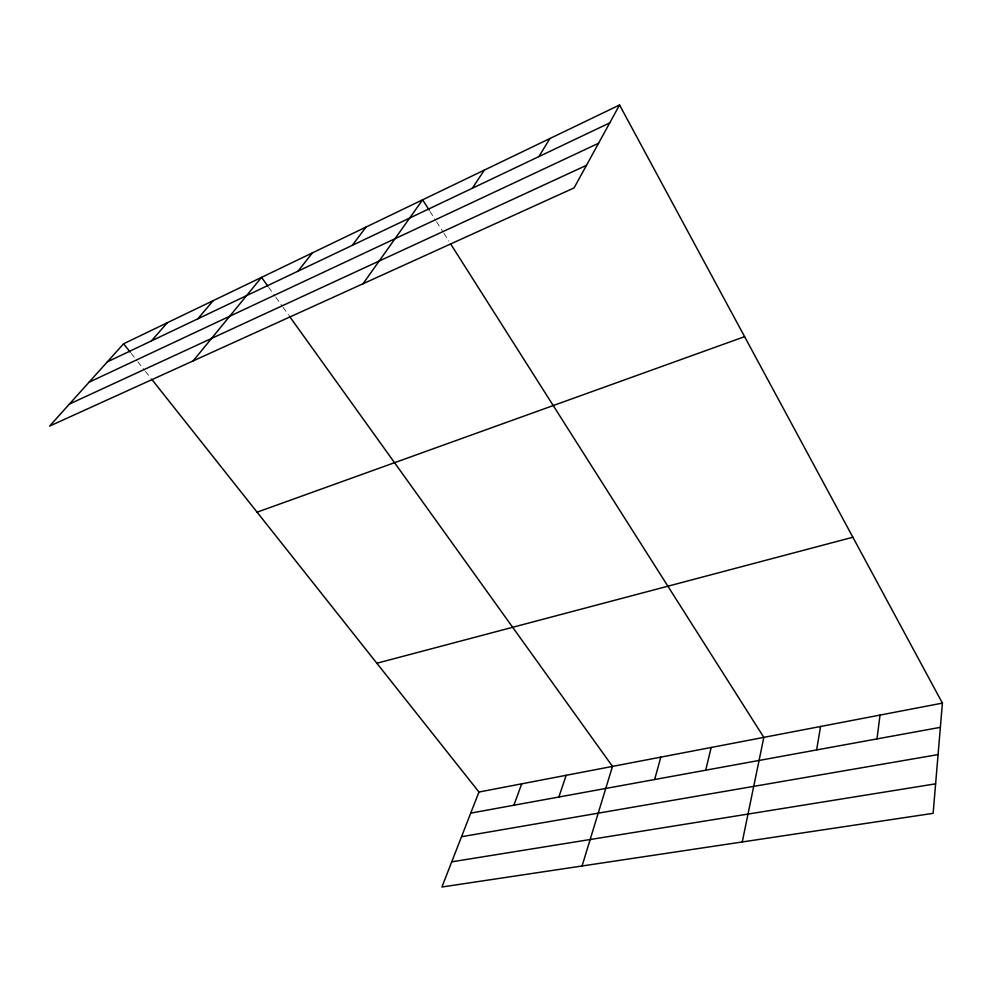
<?xml version="1.0" encoding="UTF-8"?>
<svg xmlns="http://www.w3.org/2000/svg" width="992" height="992" viewBox="0 0 992 992"><rect width="100%" height="100%" fill="white"/><g stroke="black" fill="none" stroke-linecap="round" stroke-linejoin="round"><path stroke-width="0.74" stroke-dasharray="4.96 3.72" d="M131.192 353.388L136.908 360.592M137.851 361.795L144.51 370.19M145.464 371.392L151.181 378.597M268.708 287.358L274.982 296.1M275.875 297.352L282.15 306.094M283.042 307.334L288.424 314.836M430.02 211.432L435.761 220.484M436.579 221.774L443.139 232.116M443.97 233.405L448.88 241.168"/><path stroke-width="1.49" d="M942.4 703.117L933.137 813.328L441.911 887.009L478.95 792.025L942.4 703.117L619.554 104.991L123.578 343.79L49.6 426.101L574.07 187.91L619.554 104.991M876.99 738.904L880.028 715.083M816.627 749.927L820.57 726.491M742.252 841.96L763.828 737.378L450.529 243.747M705.709 770.189L711.19 747.472M654.658 779.514L660.796 757.144M582.056 865.991L612.498 766.407L289.317 316.076M558.88 797.01L566.159 775.298M513.906 805.231L521.68 783.829M538.879 156.587L549.903 138.533M472.328 188.244L484.381 170.078M363.035 283.749L422.629 199.801L429.201 210.143M352.296 245.334L366.011 227.069M298.022 271.163L312.393 252.886M193.155 360.902L261.541 277.363L267.815 286.105M197.792 318.841L213.243 300.626M151.441 340.888L167.313 322.735M107.334 361.869L609.733 122.884M89.032 382.23L598.56 143.257M69.415 404.054L586.446 165.342M257.089 512.182L744.595 336.66M376.848 663.239L852.86 537.242M470.729 813.118L940.366 727.334M461.516 836.727L938.072 754.602M451.72 861.837L935.617 783.829M123.578 343.79L130.237 352.185M152.123 379.787L478.95 792.025"/></g></svg>
